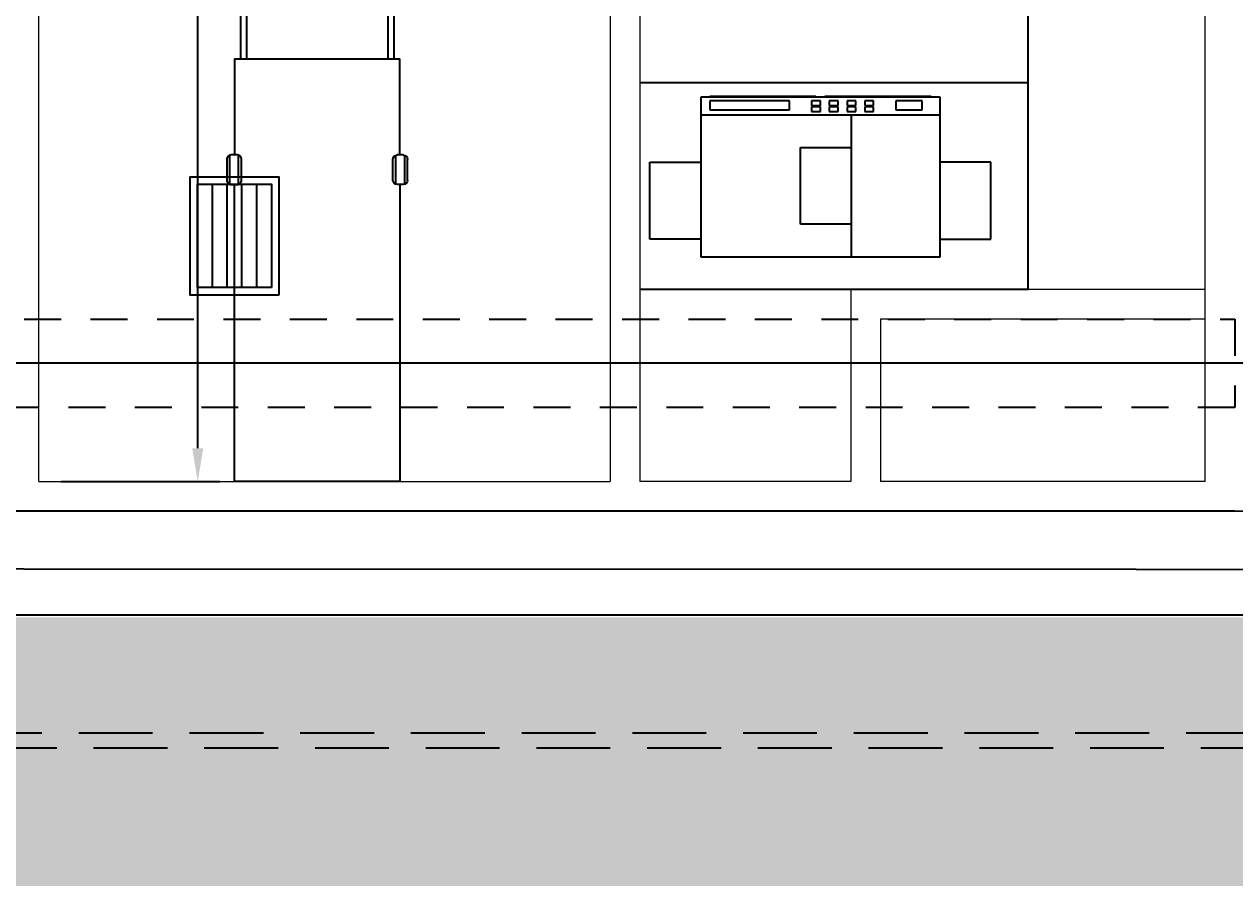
# Model space of a CAD drawing. Header units: metres. Extents: x -22 to 564, y 0 to 143.
# Drawn here: x 36.445 to 40.545, y 32.283 to 35.173 of the extents above; entities that cross this region are included whole.
import ezdxf
from ezdxf.xclip import XClip

# ---------------------------------------------------------------- set-up
doc = ezdxf.new("R2010")
doc.units = ezdxf.units.M
doc.header["$XCLIPFRAME"] = 2
for name, pattern in [('EJES630', [6.3, 5.5, -0.4, 0, -0.4]), ('XREF PB NEURO-ONCOLOGIA$0$DASHED2', [0.375, 0.25, -0.125]), ('XREF PB NEURO-ONCOLOGIA$0$HIDDEN2', [0.1875, 0.125, -0.0625])]:
    doc.linetypes.add(name, pattern=pattern)
for name, color, linetype in [('COTAS PAÑOS', 8, 'Continuous'), ('XREF  PB CONJ$0$PARQUE', 251, 'Continuous'), ('XREF  PB CONJ$0$REFERENCIA COLUMNAS NEURO', 7, 'Continuous'), ('XREF PB NEURO-ONCOLOGIA$0$CONTRAVENTEOS', 6, 'XREF PB NEURO-ONCOLOGIA$0$HIDDEN2'), ('XREF PB NEURO-ONCOLOGIA$0$LAMINA MULTIPERFORADA', 9, 'Continuous'), ('XREF PB NEURO-ONCOLOGIA$0$MOBILIARIO', 161, 'Continuous'), ('XREF PB NEURO-ONCOLOGIA$0$Mobiliario Fijo', 40, 'Continuous'), ('XREF PB NEURO-ONCOLOGIA$0$NOVIDESA', 11, 'Continuous')]:
    doc.layers.add(name, color=color, linetype=linetype)
doc.layers.add('EJES', color=11, linetype='EJES630', lineweight=0)
doc.layers.add('XREF PB NEURO-ONCOLOGIA$0$MUROS DE TABLAROCA', color=150, linetype='Continuous', lineweight=13)
doc.styles.add('COTAS', font='arial.ttf')
doc.dimstyles.new('75 FLECHAS', dxfattribs={"dimscale": 0.75, "dimtxt": 0.25, "dimasz": 0.25, "dimexe": 0.1, "dimexo": 0.1, "dimgap": 0.025, "dimtad": 0, "dimtih": 1, "dimtoh": 1, "dimzin": 1, "dimdsep": 46, "dimtxsty": 'COTAS', "dimcen": 0.1, "dimclrd": 256, "dimclre": 256, "dimclrt": 7, "dimadec": 0, "dimazin": 1, "dimtfac": 1, "dimtofl": 0, "dimtmove": 2, "dimatfit": 3, "dimfxl": 1, "dimtolj": 1, "dimtzin": 1, "dimlwd": -1, "dimlwe": -1, "dimarcsym": 0})

# ---------------------------------------------------------------- blocks, each defined once
blk = doc.blocks.new('XREF PB NEURO-ONCOLOGIA$0$A-04 PRIMER NIVEL$0$PRIMER NIVEL$0$AQ-3-3_4$0$COPIER2')
for p, q in [((-13.5, 0), (-13.5, -27)), ((13.5, 0), (-13.5, 0)), ((-3.5, 0), (-3.5, -24)), ((13.5, -27), (13.5, 0)), ((-13.5, -3), (-19.25, -3)), ((-19.25, -3), (-19.25, -16)), ((13.5, -3), (19.25, -3)), ((19.25, -3), (19.25, -16)), ((-3.5, -5.5), (2.25, -5.5)), ((2.25, -5.5), (2.25, -18.5)), ((-19.25, -16), (-13.5, -16)), ((19.25, -16), (13.5, -16)), ((2.25, -18.5), (-3.5, -18.5)), ((-13.5, -24), (13.5, -24)), ((-11.5, -24.875), (-11.5, -26.375)), ((-8.5, -24.875), (-11.5, -24.875)), ((-8.5, -26.375), (-8.5, -24.875)), ((-6, -24.625), (-6, -25.375)), ((-5, -24.625), (-6, -24.625)), ((-6, -25.375), (-5, -25.375)), ((-6, -25.625), (-6, -26.375)), ((-5, -25.625), (-6, -25.625)), ((-5, -25.375), (-5, -24.625)), ((-5, -26.375), (-5, -25.625)), ((-4, -24.625), (-4, -25.375)), ((-3, -24.625), (-4, -24.625)), ((-4, -25.375), (-3, -25.375)), ((-3, -25.625), (-4, -25.625)), ((-4, -25.625), (-4, -26.375)), ((-3, -25.375), (-3, -24.625)), ((-3, -26.375), (-3, -25.625)), ((-2, -24.625), (-2, -25.375)), ((-1, -24.625), (-2, -24.625)), ((-2, -25.375), (-1, -25.375)), ((-1, -25.625), (-2, -25.625)), ((-2, -25.625), (-2, -26.375)), ((-1, -25.375), (-1, -24.625)), ((-1, -26.375), (-1, -25.625)), ((0, -24.625), (0, -25.375)), ((1, -24.625), (0, -24.625)), ((0, -25.375), (1, -25.375)), ((1, -25.625), (0, -25.625)), ((0, -25.625), (0, -26.375)), ((1, -25.375), (1, -24.625)), ((1, -26.375), (1, -25.625)), ((3.5, -24.875), (3.5, -26.375)), ((12.5, -24.875), (3.5, -24.875)), ((12.5, -26.375), (12.5, -24.875)), ((-13.5, -27), (13.5, -27)), ((-12.5, -27), (-12.5, -27.125)), ((-12.5, -27.125), (-0.5, -27.125)), ((-11.5, -26.375), (-8.5, -26.375)), ((-6, -26.375), (-5, -26.375)), ((-4, -26.375), (-3, -26.375)), ((-2, -26.375), (-1, -26.375)), ((-0.5, -27.125), (-0.5, -27)), ((0, -26.375), (1, -26.375)), ((0.5, -27), (0.5, -27.125)), ((0.5, -27.125), (12.5, -27.125)), ((3.5, -26.375), (12.5, -26.375)), ((12.5, -27.125), (12.5, -27))]:
    blk.add_line(p, q)
blk = doc.blocks.new('XREF PB NEURO-ONCOLOGIA$0$A$C5F243BE9')
at = {"xscale": 0.03000000000051164, "yscale": 0.02000000000034109, "zscale": 0.03000000000051164, "rotation": 179.9999999992316}
blk.add_blockref('XREF PB NEURO-ONCOLOGIA$0$A-04 PRIMER NIVEL$0$PRIMER NIVEL$0$AQ-3-3_4$0$COPIER2', (-0.0072, -0.1387), dxfattribs=at)
blk = doc.blocks.new('XREF PB NEURO-ONCOLOGIA$0$A$C7264a883')
blk.add_blockref('XREF PB NEURO-ONCOLOGIA$0$A$C5F243BE9', (-0.0528, -0.3813))
blk = doc.blocks.new('XREF PB NEURO-ONCOLOGIA$0$31230244')
for p, q in [((0.025, -0.075), (0.375, -0.075)), ((0.025, -0.125), (0.375, -0.125)), ((0.025, -0.175), (0.375, -0.175)), ((0.025, -0.225), (0.375, -0.225))]:
    blk.add_line(p, q)
for points in [[(0, -0.3), (0, 0), (0.4, 0), (0.4, -0.3)], [(0.025, -0.275), (0.025, -0.025), (0.375, -0.025), (0.375, -0.275)]]:
    blk.add_lwpolyline(points, close=True)
blk = doc.blocks.new('XREF PB NEURO-ONCOLOGIA$0$A$Cf520a948')
at = {"layer": 'XREF PB NEURO-ONCOLOGIA$0$MOBILIARIO', "rotation": 179.9999999911152}
blk.add_blockref('XREF PB NEURO-ONCOLOGIA$0$31230244', (0.2, -0.275), dxfattribs=at)
blk = doc.blocks.new('XREF PB NEURO-ONCOLOGIA$0$MEEXUNIV')
for p, q in [((-0.2962, -1.0062), (-0.2962, -1.1045)), ((-0.2662, -1.0062), (-0.2662, -1.1045)), ((0.2562, -1.0203), (0.2562, -1.0903)), ((0.2662, -1.0062), (0.2662, -1.1045)), ((0.2912, -1.0053), (0.2712, -1.0053)), ((0.3062, -1.0203), (0.3062, -1.0903)), ((0.2912, -1.1053), (0.2712, -1.1053))]:
    blk.add_line(p, q)
for points in [[(0.28, -1.0053), (0.28, 0), (-0.28, 0), (-0.28, -1.0053)], [(0.2962, -1.0062), (0.2962, -1.1045)], [(0.28, -1.1053), (0.28, -1.43), (-0.28, -1.43), (-0.28, -1.1053)], [(0.26, -1.43), (0.26, -1.71), (-0.26, -1.71), (-0.26, -1.43)], [(0.24, -1.43), (0.24, -1.69), (-0.24, -1.69), (-0.24, -1.43)]]:
    blk.add_lwpolyline(points)
blk.add_lwpolyline([(-0.2912, -1.1053, -0.414214), (-0.3062, -1.0903), (-0.3062, -1.0203, -0.414214), (-0.2912, -1.0053), (-0.2712, -1.0053, -0.414214), (-0.2562, -1.0203), (-0.2562, -1.0903, -0.414214), (-0.2712, -1.1053)], format="xyb", close=True)
for centre, start, end in [((0.2712, -1.0203), 90, 180), ((0.2912, -1.0203), 360, 90), ((0.2712, -1.0903), 180, 270), ((0.2912, -1.0903), 270, 360)]:
    blk.add_arc(centre, 0.015, start, end)
blk = doc.blocks.new('XREF PB NEURO-ONCOLOGIA')
at = {"layer": 'XREF PB NEURO-ONCOLOGIA$0$CONTRAVENTEOS', "color": 3, "elevation": 0}
blk.add_lwpolyline([(0.7017, 9.9562), (0.7017, 4.9562), (0.4017, 4.9562), (0.4017, 9.9562)], close=True, dxfattribs=at)
at = {"layer": 'XREF PB NEURO-ONCOLOGIA$0$LAMINA MULTIPERFORADA', "linetype": 'XREF PB NEURO-ONCOLOGIA$0$DASHED2', "elevation": 0}
for points in [[(-0.7508, 60.8861), (17.0142, 60.8861), (17.0142, 26.9264), (22.3117, 26.9262), (22.3117, -3.0538), (-0.7508, -3.0538)], [(-0.7008, 60.8361), (16.9642, 60.8361), (16.9642, 26.8764), (22.2617, 26.8762), (22.2617, -3.0038), (-0.7008, -3.0038)]]:
    blk.add_lwpolyline(points, close=True, dxfattribs=at)
at = {"layer": 'XREF PB NEURO-ONCOLOGIA$0$Mobiliario Fijo'}
for p, q in [((0.8017, 5.6562, 0), (0.8017, 6.9712)), ((1.5017, 5.6562, 0), (1.5017, 6.9712))]:
    blk.add_line(p, q, dxfattribs=at)
at = {"layer": 'XREF PB NEURO-ONCOLOGIA$0$Mobiliario Fijo', "elevation": 0}
blk.add_lwpolyline([(0.8017, 5.6562), (4.7262, 5.6562)], dxfattribs=at)
at = {"layer": 'XREF PB NEURO-ONCOLOGIA$0$MUROS DE TABLAROCA'}
for p, q in [((5.0116, 7.0712), (0.1517, 7.0712)), ((5.1047, 6.9712), (0.1517, 6.9712)), ((0.1517, 6.2562), (0.1517, 6.9712)), ((0.8017, 6.2562, 0), (0.1517, 6.2562, 0)), ((0.8017, 5.0562), (0.8017, 6.2562, 0)), ((0.1517, 5.0562), (0.1517, 6.1562)), ((0.7017, 6.1562, 0), (0.1517, 6.1562, 0)), ((0.7017, 5.0562), (0.7017, 6.1562, 0)), ((0.1517, 5.0562), (4.0517, 5.0561))]:
    blk.add_line(p, q, dxfattribs=at)
for points in [[(0.0517, 4.9562), (0.0517, 9.9562), (0.1517, 9.9562), (0.1517, 9.1062)], [(0.1517, 9.0062), (0.1517, 7.0712)]]:
    blk.add_lwpolyline(points, dxfattribs=at)
at = {"layer": 'XREF PB NEURO-ONCOLOGIA$0$MUROS DE TABLAROCA', "elevation": 0}
blk.add_lwpolyline([(0.1517, 9.0062), (2.5419, 9.0062), (2.5419, 9.1062), (0.8017, 9.1062)], dxfattribs=at)
at = {"layer": 'XREF PB NEURO-ONCOLOGIA$0$NOVIDESA'}
for points in [[(21.6617, -2.4038), (-0.3008, -2.4038), (-0.3008, 24.1262)], [(21.5017, -2.2438), (-0.1483, -2.2438), (-0.1408, 24.1262)]]:
    blk.add_lwpolyline(points, dxfattribs=at)
at = {"layer": 'XREF PB NEURO-ONCOLOGIA$0$MOBILIARIO'}
for name, p, rotation in [('XREF PB NEURO-ONCOLOGIA$0$A$Cf520a948', (0.9829, 8.2187), 180), ('XREF PB NEURO-ONCOLOGIA$0$A$C7264a883', (1.4323, 6.2995), 270)]:
    blk.add_blockref(name, p, dxfattribs=dict(at, rotation=rotation))
at = {"layer": 'XREF PB NEURO-ONCOLOGIA$0$MOBILIARIO', "xscale": -1, "rotation": 90}
blk.add_blockref('XREF PB NEURO-ONCOLOGIA$0$MEEXUNIV', (0.1517, 8.0637), dxfattribs=at)
blk = doc.blocks.new('XREF  PB CONJ$0$A$C7782c7fa')
blk.add_lwpolyline([(3.8764, 6.3072), (21.2545, 18.5368), (6.1071, 40.0612), (1.7728, 37.011), (-12.4999, 57.2923), (-25.5437, 48.1129)], close=True)
blk.add_lwpolyline([(5.6821, 4.6102), (-26.3433, 50.118)])
blk = doc.blocks.new('XREF  PB CONJ')
at = {"layer": 'XREF  PB CONJ$0$PARQUE', "true_color": 0x136734}
h = blk.add_hatch(dxfattribs=at)
h.set_pattern_fill('CROSS', color=116, scale=0.02, angle=90)
edge = h.paths.add_edge_path()
edge.add_line((3.5883, 104.6056), (1.6936, 104.3684))
edge.add_line((1.6936, 104.3684), (2.4784, 17.6083))
edge.add_line((2.4784, 17.6083), (97.731, 17.9336))
edge.add_arc((97.7247, 19.237), 1.3034, 270.2752, 363.1006)
edge.add_line((99.0262, 19.3075), (96.4762, 19.3078))
edge.add_line((96.4762, 19.3078), (96.602, 20.224))
edge.add_line((96.602, 20.224), (62.4128, 20.224))
edge.add_arc((58.6329, 24.6535), 5.8231, 229.52466, 310.47534, ccw=False)
edge.add_line((54.8531, 20.224), (26.2527, 20.2188))
edge.add_line((26.2527, 20.2188), (4.2837, 20.0304))
edge.add_line((4.2837, 20.0304), (4.055, 46.6913))
edge.add_line((4.055, 46.6913), (2.3881, 46.6912))
edge.add_line((2.3881, 46.6912), (2.3881, 54.8033))
edge.add_line((2.3881, 54.8033), (3.9854, 54.8034))
edge.add_line((3.9854, 54.8034), (3.7464, 82.6679))
edge.add_line((3.7464, 82.6679), (3.6185, 95.2556))
edge.add_line((3.6185, 95.2556), (3.5883, 104.6056))
at = {"layer": 'XREF  PB CONJ$0$REFERENCIA COLUMNAS NEURO', "color": 1, "lineweight": 5, "rotation": 325.356105481422}
blk.add_blockref('XREF  PB CONJ$0$A$C7782c7fa', (-2.1343, 17.408), dxfattribs=at)
blk = doc.blocks.new('*D156')
at = {"layer": 'COTAS PAÑOS', "transparency": 16777216}
for p, q in [((36.5699, 38.2841), (37.1076, 38.2841)), ((37.0326, 38.1716), (37.0326, 36.0422)), ((37.0326, 33.7375), (37.0326, 35.8669)), ((36.5699, 33.625), (37.1076, 33.625))]:
    blk.add_line(p, q, dxfattribs=at)
for points in [[(37.0139, 38.1716), (37.0514, 38.1716), (37.0326, 38.2841)], [(37.0139, 33.7375), (37.0514, 33.7375), (37.0326, 33.625)]]:
    blk.add_solid(points, dxfattribs=at)
at = {"layer": 'COTAS PAÑOS', "color": 7, "transparency": 16777216, "insert": (37.0326, 35.9546), "char_height": 0.135, "attachment_point": 5, "style": 'COTAS'}
blk.add_mtext('\\A1;4.66', dxfattribs=at)

msp = doc.modelspace()

# ---------------------------------------------------------------- block references
at = {"rotation": 90}
msp.add_blockref('XREF PB NEURO-ONCOLOGIA', (45.501, 33.4734), dxfattribs=at)

# ---------------------------------------------------------------- next in the draw order: block references
ref = msp.add_blockref('XREF  PB CONJ', (67.8976, 28.71, 0), dxfattribs=dict(rotation=89.50849308405942))
XClip(ref).set_block_clipping_path([(-2.936402334, 82.9334608569), (21.1250270707, 82.9334608569), (21.1250270707, 49.0397586863), (26.6296707885, 49.0397586863), (26.6284018429, 17.4712422498), (-2.8531787476, 17.4341989701)])

# ---------------------------------------------------------------- next in the draw order: linework, layer by layer
at = {"layer": 'EJES'}
msp.add_line((-5.7215, 34.0251), (52.7417, 34.0251), dxfattribs=at)

# ---------------------------------------------------------------- next in the draw order: dimensions: what is measured, and where the dimension line sits
at = {"layer": 'COTAS PAÑOS'}
dim = msp.add_linear_dim(base=(37.0326, 38.2841), p1=(36.4949, 33.625), p2=(36.4949, 38.2841, 0), angle=90, dimstyle='75 FLECHAS', override={"dimtxt": 0.18, "dimasz": 0.15}, dxfattribs=at)
dim.commit()
dim.dimension.update_dxf_attribs({"geometry": '*D156', "text_midpoint": (37.0326, 35.9546)})

doc.saveas('drawing.dxf')
